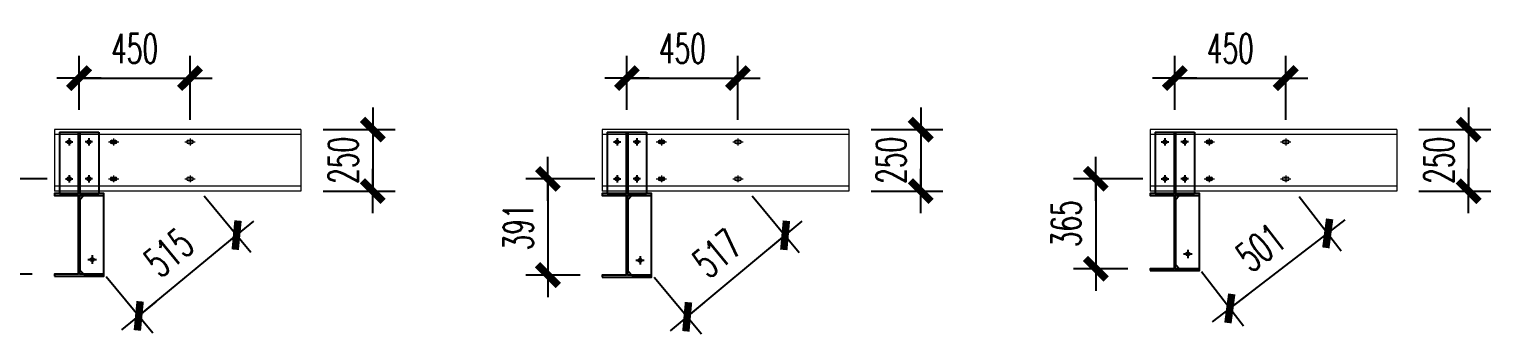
# Model space of a CAD drawing. Header units: inches. Extents: x 129725932 to 129894734, y 55771230 to 55809283.
# Drawn here: x 129827124 to 129833052, y 55791417 to 55792655 of the extents above; entities that cross this region are included whole.
import ezdxf

# ---------------------------------------------------------------- set-up
doc = ezdxf.new("R2010")
doc.units = ezdxf.units.IN
doc.header["$MEASUREMENT"] = 0
for name, color, linetype, lineweight in [('Bolt', 252, 'Continuous', 9), ('灰线', 253, 'Continuous', 5), ('绿线', 3, 'Continuous', 9), ('黄线', 2, 'Continuous', 13)]:
    doc.layers.add(name, color=color, linetype=linetype, lineweight=lineweight)
doc.layers.add('尺寸标注', color=8, linetype='Continuous')
doc.styles.add('DIM_FONT', font='romans.shx', dxfattribs={"width": 0.618, "bigfont": '1hztxt.shx'})
doc.dimstyles.new('WGH(1)', dxfattribs={"dimscale": 1.2, "dimtxt": 100, "dimasz": 0.5, "dimexe": 75, "dimexo": 75, "dimgap": 50, "dimtad": 1, "dimdec": 0, "dimzin": 0, "dimdsep": 46, "dimtxsty": 'DIM_FONT', "dimblk1": '_DIMX', "dimblk2": '_DIMX', "dimsah": 1, "dimcen": 0.09, "dimclrd": 3, "dimclre": 3, "dimclrt": 7, "dimadec": 0, "dimazin": 0, "dimtfac": 1, "dimtdec": 0, "dimtix": 1, "dimtmove": 2, "dimatfit": 3, "dimldrblk": '_DIMX', "dimfxl": 0, "dimtolj": 1, "dimtzin": 0, "dimarcsym": 0})

# ---------------------------------------------------------------- blocks, each defined once
blk = doc.blocks.new('_DIMX')
blk.add_line((-150, 0), (150, 0))
at = {"const_width": 50}
blk.add_lwpolyline([(-70, -70), (70, 70)], dxfattribs=at)
blk = doc.blocks.new('*D1143')
at = {"layer": 'Defpoints', "color": 0}
for p in [(129827776.4, 55792046.9), (129827965.4, 55791818.1), (129827379.4, 55791718.9)]:
    blk.add_point(p, dxfattribs=at)
at = {"layer": '尺寸标注', "color": 3, "lineweight": -2}
for p, q in [((129827833.7, 55791977.5), (129828022.7, 55791748.7)), ((129827568.9, 55791490.5), (129827964.9, 55791817.7)), ((129827436.7, 55791649.5), (129827625.7, 55791420.7))]:
    blk.add_line(p, q, dxfattribs=at)
at = {"layer": '尺寸标注', "color": 3, "lineweight": -2, "xscale": 0.5999999999999995, "yscale": 0.5999999999999995, "zscale": 0.5999999999999995}
for p, rotation in [((129827965.4, 55791818.1), 39.5633974198004), ((129827568.4, 55791490.1), 219.5633974198004)]:
    blk.add_blockref('_DIMX', p, dxfattribs=dict(at, rotation=rotation))
at = {"layer": '尺寸标注', "color": 7, "insert": (129827690.5, 55791746.6), "char_height": 120, "attachment_point": 5, "rotation": 39.5634, "style": 'DIM_FONT'}
blk.add_mtext('\\A1;515', dxfattribs=at)
blk = doc.blocks.new('*D1144')
at = {"layer": 'Defpoints', "color": 0}
for p in [(129827286.4, 55792046.9), (129827005.9, 55791658.9), (129827226.4, 55791658.9)]:
    blk.add_point(p, dxfattribs=at)
at = {"layer": '尺寸标注', "color": 3, "lineweight": -2}
for p, q in [((129827196.4, 55792046.9), (129826915.9, 55792046.9)), ((129827005.9, 55792046.3), (129827005.9, 55791659.5)), ((129827136.4, 55791658.9), (129826915.9, 55791658.9))]:
    blk.add_line(p, q, dxfattribs=at)
at = {"layer": '尺寸标注', "color": 3, "lineweight": -2, "xscale": 0.5999999999999995, "yscale": 0.5999999999999995, "zscale": 0.5999999999999995}
for p, rotation in [((129827005.9, 55792046.9), 90), ((129827005.9, 55791658.9), 270)]:
    blk.add_blockref('_DIMX', p, dxfattribs=dict(at, rotation=rotation))
at = {"layer": '尺寸标注', "color": 7, "insert": (129826885.9, 55791852.9), "char_height": 120, "attachment_point": 5, "rotation": 90, "style": 'DIM_FONT'}
blk.add_mtext('\\A1;388', dxfattribs=at)
blk = doc.blocks.new('*D1145')
at = {"layer": 'Defpoints', "color": 0}
for p in [(129827776.4, 55792456.2), (129827326.4, 55792236.9), (129827776.4, 55792196.9)]:
    blk.add_point(p, dxfattribs=at)
at = {"layer": '尺寸标注', "color": 3, "lineweight": -2}
for p, q in [((129827326.4, 55792326.9), (129827326.4, 55792546.2)), ((129827776.4, 55792286.9), (129827776.4, 55792546.2)), ((129827327, 55792456.2), (129827775.8, 55792456.2))]:
    blk.add_line(p, q, dxfattribs=at)
at = {"layer": '尺寸标注', "color": 3, "lineweight": -2, "xscale": 0.5999999999999995, "yscale": 0.5999999999999995, "zscale": 0.5999999999999995, "rotation": 180}
blk.add_blockref('_DIMX', (129827326.4, 55792456.2), dxfattribs=at)
at = {"layer": '尺寸标注', "color": 3, "lineweight": -2, "xscale": 0.5999999999999995, "yscale": 0.5999999999999995, "zscale": 0.5999999999999995}
blk.add_blockref('_DIMX', (129827776.4, 55792456.2), dxfattribs=at)
at = {"layer": '尺寸标注', "color": 7, "insert": (129827551.4, 55792576.2), "char_height": 120, "attachment_point": 5, "style": 'DIM_FONT'}
blk.add_mtext('\\A1;450', dxfattribs=at)
blk = doc.blocks.new('*D1146')
at = {"layer": 'Defpoints', "color": 0}
for p in [(129828226.4, 55792246.9), (129828226.4, 55791996.9), (129828517.8, 55791996.9)]:
    blk.add_point(p, dxfattribs=at)
at = {"layer": '尺寸标注', "color": 3, "lineweight": -2}
for p, q in [((129828316.4, 55792246.9), (129828607.8, 55792246.9)), ((129828517.8, 55792247.5), (129828517.8, 55792248.1)), ((129828517.8, 55792246.9), (129828517.8, 55791996.9)), ((129828316.4, 55791996.9), (129828607.8, 55791996.9)), ((129828517.8, 55791996.3), (129828517.8, 55791995.7))]:
    blk.add_line(p, q, dxfattribs=at)
at = {"layer": '尺寸标注', "color": 3, "lineweight": -2, "xscale": 0.5999999999999995, "yscale": 0.5999999999999995, "zscale": 0.5999999999999995}
for p, rotation in [((129828517.8, 55792246.9), 270), ((129828517.8, 55791996.9), 90)]:
    blk.add_blockref('_DIMX', p, dxfattribs=dict(at, rotation=rotation))
at = {"layer": '尺寸标注', "color": 7, "insert": (129828397.8, 55792121.9), "char_height": 120, "attachment_point": 5, "rotation": 90, "style": 'DIM_FONT'}
blk.add_mtext('\\A1;250', dxfattribs=at)
blk = doc.blocks.new('*D1147')
at = {"layer": 'Defpoints', "color": 0}
for p in [(129829998.4, 55792046.9), (129830189.8, 55791817.3), (129829601.4, 55791715.9)]:
    blk.add_point(p, dxfattribs=at)
at = {"layer": '尺寸标注', "color": 3, "lineweight": -2}
for p, q in [((129830056, 55791977.8), (129830247.4, 55791748.2)), ((129829793.3, 55791486.7), (129830189.3, 55791816.9)), ((129829659, 55791646.8), (129829850.4, 55791417.2))]:
    blk.add_line(p, q, dxfattribs=at)
at = {"layer": '尺寸标注', "color": 3, "lineweight": -2, "xscale": 0.5999999999999995, "yscale": 0.5999999999999995, "zscale": 0.5999999999999995}
for p, rotation in [((129830189.8, 55791817.3), 39.81976373991267), ((129829792.8, 55791486.3), 219.8197637399127)]:
    blk.add_blockref('_DIMX', p, dxfattribs=dict(at, rotation=rotation))
at = {"layer": '尺寸标注', "color": 7, "insert": (129829914.5, 55791744), "char_height": 120, "attachment_point": 5, "rotation": 39.81976, "style": 'DIM_FONT'}
blk.add_mtext('\\A1;517', dxfattribs=at)
blk = doc.blocks.new('*D1148')
at = {"layer": 'Defpoints', "color": 0}
for p in [(129829508.4, 55792046.9), (129829227.9, 55791655.9), (129829448.4, 55791655.9)]:
    blk.add_point(p, dxfattribs=at)
at = {"layer": '尺寸标注', "color": 3, "lineweight": -2}
for p, q in [((129829418.4, 55792046.9), (129829137.9, 55792046.9)), ((129829227.9, 55792046.3), (129829227.9, 55791656.5)), ((129829358.4, 55791655.9), (129829137.9, 55791655.9))]:
    blk.add_line(p, q, dxfattribs=at)
at = {"layer": '尺寸标注', "color": 3, "lineweight": -2, "xscale": 0.5999999999999995, "yscale": 0.5999999999999995, "zscale": 0.5999999999999995}
for p, rotation in [((129829227.9, 55792046.9), 90), ((129829227.9, 55791655.9), 270)]:
    blk.add_blockref('_DIMX', p, dxfattribs=dict(at, rotation=rotation))
at = {"layer": '尺寸标注', "color": 7, "insert": (129829107.9, 55791851.4), "char_height": 120, "attachment_point": 5, "rotation": 90, "style": 'DIM_FONT'}
blk.add_mtext('\\A1;391', dxfattribs=at)
blk = doc.blocks.new('*D1149')
at = {"layer": 'Defpoints', "color": 0}
for p in [(129829998.4, 55792456.2), (129829548.4, 55792236.9), (129829998.4, 55792196.9)]:
    blk.add_point(p, dxfattribs=at)
at = {"layer": '尺寸标注', "color": 3, "lineweight": -2}
for p, q in [((129829548.4, 55792326.9), (129829548.4, 55792546.2)), ((129829998.4, 55792286.9), (129829998.4, 55792546.2)), ((129829549, 55792456.2), (129829997.8, 55792456.2))]:
    blk.add_line(p, q, dxfattribs=at)
at = {"layer": '尺寸标注', "color": 3, "lineweight": -2, "xscale": 0.5999999999999995, "yscale": 0.5999999999999995, "zscale": 0.5999999999999995, "rotation": 180}
blk.add_blockref('_DIMX', (129829548.4, 55792456.2), dxfattribs=at)
at = {"layer": '尺寸标注', "color": 3, "lineweight": -2, "xscale": 0.5999999999999995, "yscale": 0.5999999999999995, "zscale": 0.5999999999999995}
blk.add_blockref('_DIMX', (129829998.4, 55792456.2), dxfattribs=at)
at = {"layer": '尺寸标注', "color": 7, "insert": (129829773.4, 55792576.2), "char_height": 120, "attachment_point": 5, "style": 'DIM_FONT'}
blk.add_mtext('\\A1;450', dxfattribs=at)
blk = doc.blocks.new('*D1150')
at = {"layer": 'Defpoints', "color": 0}
for p in [(129830448.4, 55792246.9), (129830448.4, 55791996.9), (129830739.9, 55791996.9)]:
    blk.add_point(p, dxfattribs=at)
at = {"layer": '尺寸标注', "color": 3, "lineweight": -2}
for p, q in [((129830538.4, 55792246.9), (129830829.9, 55792246.9)), ((129830739.9, 55792247.5), (129830739.9, 55792248.1)), ((129830739.9, 55792246.9), (129830739.9, 55791996.9)), ((129830538.4, 55791996.9), (129830829.9, 55791996.9)), ((129830739.9, 55791996.3), (129830739.9, 55791995.7))]:
    blk.add_line(p, q, dxfattribs=at)
at = {"layer": '尺寸标注', "color": 3, "lineweight": -2, "xscale": 0.5999999999999995, "yscale": 0.5999999999999995, "zscale": 0.5999999999999995}
for p, rotation in [((129830739.9, 55792246.9), 270), ((129830739.9, 55791996.9), 90)]:
    blk.add_blockref('_DIMX', p, dxfattribs=dict(at, rotation=rotation))
at = {"layer": '尺寸标注', "color": 7, "insert": (129830619.9, 55792121.9), "char_height": 120, "attachment_point": 5, "rotation": 90, "style": 'DIM_FONT'}
blk.add_mtext('\\A1;250', dxfattribs=at)
blk = doc.blocks.new('*D1151')
at = {"layer": 'Defpoints', "color": 0}
for p in [(129832220.4, 55792046.9), (129832390.6, 55791825.3), (129831823.4, 55791741.9)]:
    blk.add_point(p, dxfattribs=at)
at = {"layer": '尺寸标注', "color": 3, "lineweight": -2}
for p, q in [((129832275.2, 55791975.5), (129832445.4, 55791754)), ((129831994.1, 55791520.7), (129832390.1, 55791825)), ((129831878.2, 55791670.5), (129832048.4, 55791449))]:
    blk.add_line(p, q, dxfattribs=at)
at = {"layer": '尺寸标注', "color": 3, "lineweight": -2, "xscale": 0.5999999999999995, "yscale": 0.5999999999999995, "zscale": 0.5999999999999995}
for p, rotation in [((129832390.6, 55791825.3), 37.53370237112175), ((129831993.6, 55791520.3), 217.5337023711217)]:
    blk.add_blockref('_DIMX', p, dxfattribs=dict(at, rotation=rotation))
at = {"layer": '尺寸标注', "color": 7, "insert": (129832119, 55791768), "char_height": 120, "attachment_point": 5, "rotation": 37.5337, "style": 'DIM_FONT'}
blk.add_mtext('\\A1;501', dxfattribs=at)
blk = doc.blocks.new('*D1152')
at = {"layer": 'Defpoints', "color": 0}
for p in [(129831730.4, 55792046.9), (129831449.9, 55791681.9), (129831670.4, 55791681.9)]:
    blk.add_point(p, dxfattribs=at)
at = {"layer": '尺寸标注', "color": 3, "lineweight": -2}
for p, q in [((129831640.4, 55792046.9), (129831359.9, 55792046.9)), ((129831449.9, 55792046.3), (129831449.9, 55791682.5)), ((129831580.4, 55791681.9), (129831359.9, 55791681.9))]:
    blk.add_line(p, q, dxfattribs=at)
at = {"layer": '尺寸标注', "color": 3, "lineweight": -2, "xscale": 0.5999999999999995, "yscale": 0.5999999999999995, "zscale": 0.5999999999999995}
for p, rotation in [((129831449.9, 55792046.9), 90), ((129831449.9, 55791681.9), 270)]:
    blk.add_blockref('_DIMX', p, dxfattribs=dict(at, rotation=rotation))
at = {"layer": '尺寸标注', "color": 7, "insert": (129831329.9, 55791864.4), "char_height": 120, "attachment_point": 5, "rotation": 90, "style": 'DIM_FONT'}
blk.add_mtext('\\A1;365', dxfattribs=at)
blk = doc.blocks.new('*D1153')
at = {"layer": 'Defpoints', "color": 0}
for p in [(129832220.4, 55792456.2), (129831770.4, 55792236.9), (129832220.4, 55792196.9)]:
    blk.add_point(p, dxfattribs=at)
at = {"layer": '尺寸标注', "color": 3, "lineweight": -2}
for p, q in [((129831770.4, 55792326.9), (129831770.4, 55792546.2)), ((129832220.4, 55792286.9), (129832220.4, 55792546.2)), ((129831771, 55792456.2), (129832219.8, 55792456.2))]:
    blk.add_line(p, q, dxfattribs=at)
at = {"layer": '尺寸标注', "color": 3, "lineweight": -2, "xscale": 0.5999999999999995, "yscale": 0.5999999999999995, "zscale": 0.5999999999999995, "rotation": 180}
blk.add_blockref('_DIMX', (129831770.4, 55792456.2), dxfattribs=at)
at = {"layer": '尺寸标注', "color": 3, "lineweight": -2, "xscale": 0.5999999999999995, "yscale": 0.5999999999999995, "zscale": 0.5999999999999995}
blk.add_blockref('_DIMX', (129832220.4, 55792456.2), dxfattribs=at)
at = {"layer": '尺寸标注', "color": 7, "insert": (129831995.4, 55792576.2), "char_height": 120, "attachment_point": 5, "style": 'DIM_FONT'}
blk.add_mtext('\\A1;450', dxfattribs=at)
blk = doc.blocks.new('*D1154')
at = {"layer": 'Defpoints', "color": 0}
for p in [(129832670.4, 55792246.9), (129832670.4, 55791996.9), (129832961.9, 55791996.9)]:
    blk.add_point(p, dxfattribs=at)
at = {"layer": '尺寸标注', "color": 3, "lineweight": -2}
for p, q in [((129832760.4, 55792246.9), (129833051.9, 55792246.9)), ((129832961.9, 55792247.5), (129832961.9, 55792248.1)), ((129832961.9, 55792246.9), (129832961.9, 55791996.9)), ((129832760.4, 55791996.9), (129833051.9, 55791996.9)), ((129832961.9, 55791996.3), (129832961.9, 55791995.7))]:
    blk.add_line(p, q, dxfattribs=at)
at = {"layer": '尺寸标注', "color": 3, "lineweight": -2, "xscale": 0.5999999999999995, "yscale": 0.5999999999999995, "zscale": 0.5999999999999995}
for p, rotation in [((129832961.9, 55792246.9), 270), ((129832961.9, 55791996.9), 90)]:
    blk.add_blockref('_DIMX', p, dxfattribs=dict(at, rotation=rotation))
at = {"layer": '尺寸标注', "color": 7, "insert": (129832841.9, 55792121.9), "char_height": 120, "attachment_point": 5, "rotation": 90, "style": 'DIM_FONT'}
blk.add_mtext('\\A1;250', dxfattribs=at)

msp = doc.modelspace()

# ---------------------------------------------------------------- hatches: boundary and pattern name
at = {"layer": '绿线'}
h = msp.add_hatch(color=256, dxfattribs=at)
h.paths.add_polyline_path([(129827466.4, 55792203.9), (129827459.4, 55792203.9, 0.414214), (129827452.4, 55792196.9), (129827466.4, 55792196.9)])
h.paths.add_polyline_path([(129827473.4, 55792203.9), (129827466.4, 55792203.9), (129827466.4, 55792196.9), (129827480.4, 55792196.9, 0.414214)])
h.paths.add_polyline_path([(129827480.4, 55792196.9), (129827466.4, 55792196.9), (129827466.4, 55792189.9), (129827473.4, 55792189.9, 0.414214)])
h.paths.add_polyline_path([(129827466.4, 55792196.9), (129827452.4, 55792196.9, 0.414214), (129827459.4, 55792189.9), (129827466.4, 55792189.9)])
h = msp.add_hatch(color=256, dxfattribs=at)
h.paths.add_polyline_path([(129829688.4, 55792203.9), (129829681.4, 55792203.9, 0.414214), (129829674.4, 55792196.9), (129829688.4, 55792196.9)])
h.paths.add_polyline_path([(129829695.4, 55792203.9), (129829688.4, 55792203.9), (129829688.4, 55792196.9), (129829702.4, 55792196.9, 0.414214)])
h.paths.add_polyline_path([(129829702.4, 55792196.9), (129829688.4, 55792196.9), (129829688.4, 55792189.9), (129829695.4, 55792189.9, 0.414214)])
h.paths.add_polyline_path([(129829688.4, 55792196.9), (129829674.4, 55792196.9, 0.414214), (129829681.4, 55792189.9), (129829688.4, 55792189.9)])
h = msp.add_hatch(color=256, dxfattribs=at)
h.paths.add_polyline_path([(129831910.4, 55792203.9), (129831903.4, 55792203.9, 0.414214), (129831896.4, 55792196.9), (129831910.4, 55792196.9)])
h.paths.add_polyline_path([(129831917.4, 55792203.9), (129831910.4, 55792203.9), (129831910.4, 55792196.9), (129831924.4, 55792196.9, 0.414214)])
h.paths.add_polyline_path([(129831924.4, 55792196.9), (129831910.4, 55792196.9), (129831910.4, 55792189.9), (129831917.4, 55792189.9, 0.414214)])
h.paths.add_polyline_path([(129831910.4, 55792196.9), (129831896.4, 55792196.9, 0.414214), (129831903.4, 55792189.9), (129831910.4, 55792189.9)])
h = msp.add_hatch(color=256, dxfattribs=at)
h.paths.add_polyline_path([(129827466.4, 55792053.9), (129827459.4, 55792053.9, 0.414214), (129827452.4, 55792046.9), (129827466.4, 55792046.9)])
h.paths.add_polyline_path([(129827473.4, 55792053.9), (129827466.4, 55792053.9), (129827466.4, 55792046.9), (129827480.4, 55792046.9, 0.414214)])
h.paths.add_polyline_path([(129827480.4, 55792046.9), (129827466.4, 55792046.9), (129827466.4, 55792039.9), (129827473.4, 55792039.9, 0.414214)])
h.paths.add_polyline_path([(129827466.4, 55792046.9), (129827452.4, 55792046.9, 0.414214), (129827459.4, 55792039.9), (129827466.4, 55792039.9)])
h = msp.add_hatch(color=256, dxfattribs=at)
h.paths.add_polyline_path([(129829688.4, 55792053.9), (129829681.4, 55792053.9, 0.414214), (129829674.4, 55792046.9), (129829688.4, 55792046.9)])
h.paths.add_polyline_path([(129829695.4, 55792053.9), (129829688.4, 55792053.9), (129829688.4, 55792046.9), (129829702.4, 55792046.9, 0.414214)])
h.paths.add_polyline_path([(129829702.4, 55792046.9), (129829688.4, 55792046.9), (129829688.4, 55792039.9), (129829695.4, 55792039.9, 0.414214)])
h.paths.add_polyline_path([(129829688.4, 55792046.9), (129829674.4, 55792046.9, 0.414214), (129829681.4, 55792039.9), (129829688.4, 55792039.9)])
h = msp.add_hatch(color=256, dxfattribs=at)
h.paths.add_polyline_path([(129831910.4, 55792053.9), (129831903.4, 55792053.9, 0.414214), (129831896.4, 55792046.9), (129831910.4, 55792046.9)])
h.paths.add_polyline_path([(129831917.4, 55792053.9), (129831910.4, 55792053.9), (129831910.4, 55792046.9), (129831924.4, 55792046.9, 0.414214)])
h.paths.add_polyline_path([(129831924.4, 55792046.9), (129831910.4, 55792046.9), (129831910.4, 55792039.9), (129831917.4, 55792039.9, 0.414214)])
h.paths.add_polyline_path([(129831910.4, 55792046.9), (129831896.4, 55792046.9, 0.414214), (129831903.4, 55792039.9), (129831910.4, 55792039.9)])

# ---------------------------------------------------------------- linework, layer by layer
for p, q in [((129827246.4, 55792236.9), (129827406.4, 55792236.9)), ((129827246.4, 55792236.9), (129827246.4, 55791986.9)), ((129827323.4, 55792236.9), (129827323.4, 55791986.9)), ((129827329.4, 55792236.9), (129827329.4, 55791986.9)), ((129827406.4, 55792236.9), (129827406.4, 55791986.9)), ((129829468.4, 55792236.9), (129829628.4, 55792236.9)), ((129829468.4, 55792236.9), (129829468.4, 55791986.9)), ((129829545.4, 55792236.9), (129829545.4, 55791986.9)), ((129829551.4, 55792236.9), (129829551.4, 55791986.9)), ((129829628.4, 55792236.9), (129829628.4, 55791986.9)), ((129831690.4, 55792236.9), (129831850.4, 55792236.9)), ((129831690.4, 55792236.9), (129831690.4, 55791986.9)), ((129831767.4, 55792236.9), (129831767.4, 55791986.9)), ((129831773.4, 55792236.9), (129831773.4, 55791986.9)), ((129831850.4, 55792236.9), (129831850.4, 55791986.9)), ((129827271.3, 55792196.9), (129827301.5, 55792196.9)), ((129827286.4, 55792211.9), (129827286.4, 55792181.8)), ((129827381.5, 55792196.9), (129827351.3, 55792196.9)), ((129827366.4, 55792211.9), (129827366.4, 55792181.8)), ((129829493.3, 55792196.9), (129829523.5, 55792196.9)), ((129829508.4, 55792211.9), (129829508.4, 55792181.8)), ((129829603.5, 55792196.9), (129829573.3, 55792196.9)), ((129829588.4, 55792211.9), (129829588.4, 55792181.8)), ((129831715.3, 55792196.9), (129831745.5, 55792196.9)), ((129831730.4, 55792211.9), (129831730.4, 55792181.8)), ((129831825.5, 55792196.9), (129831795.3, 55792196.9)), ((129831810.4, 55792211.9), (129831810.4, 55792181.8)), ((129827286.4, 55792061.9), (129827286.4, 55792031.8)), ((129827366.4, 55792061.9), (129827366.4, 55792031.8)), ((129829508.4, 55792061.9), (129829508.4, 55792031.8)), ((129829588.4, 55792061.9), (129829588.4, 55792031.8)), ((129831730.4, 55792061.9), (129831730.4, 55792031.8)), ((129831810.4, 55792061.9), (129831810.4, 55792031.8)), ((129827271.3, 55792046.9), (129827301.5, 55792046.9)), ((129827381.5, 55792046.9), (129827351.3, 55792046.9)), ((129829493.3, 55792046.9), (129829523.5, 55792046.9)), ((129829603.5, 55792046.9), (129829573.3, 55792046.9)), ((129831715.3, 55792046.9), (129831745.5, 55792046.9)), ((129831825.5, 55792046.9), (129831795.3, 55792046.9)), ((129827246.4, 55791986.9), (129827406.4, 55791986.9)), ((129827329.4, 55791962.2), (129827346.1, 55791978.9)), ((129827329.4, 55791962.2), (129827329.4, 55791675.5)), ((129827346.1, 55791978.9), (129827426.4, 55791978.9)), ((129827426.4, 55791658.9), (129827426.4, 55791978.9)), ((129829468.4, 55791986.9), (129829628.4, 55791986.9)), ((129829551.4, 55791962.2), (129829568.1, 55791978.9)), ((129829551.4, 55791962.2), (129829551.4, 55791672.5)), ((129829568.1, 55791978.9), (129829648.4, 55791978.9)), ((129829648.4, 55791655.9), (129829648.4, 55791978.9)), ((129831690.4, 55791986.9), (129831850.4, 55791986.9)), ((129831773.4, 55791962.2), (129831790.1, 55791978.9)), ((129831773.4, 55791962.2), (129831773.4, 55791698.5)), ((129831790.1, 55791978.9), (129831870.4, 55791978.9)), ((129831870.4, 55791681.9), (129831870.4, 55791978.9)), ((129827362.2, 55791718.9), (129827396.6, 55791718.9)), ((129827379.4, 55791736.1), (129827379.4, 55791701.7)), ((129829584.2, 55791715.9), (129829618.6, 55791715.9)), ((129829601.4, 55791733.1), (129829601.4, 55791698.7)), ((129831806.2, 55791741.9), (129831840.6, 55791741.9)), ((129831823.4, 55791759.1), (129831823.4, 55791724.7)), ((129827329.4, 55791675.5), (129827346.1, 55791658.9)), ((129827346.1, 55791658.9), (129827426.4, 55791658.9)), ((129829551.4, 55791672.5), (129829568.1, 55791655.9)), ((129829568.1, 55791655.9), (129829648.4, 55791655.9)), ((129831773.4, 55791698.5), (129831790.1, 55791681.9)), ((129831790.1, 55791681.9), (129831870.4, 55791681.9))]:
    msp.add_line(p, q)
at = {"color": 3}
for points in [[(129827226.4, 55791650.9), (129827426.4, 55791650.9), (129827426.4, 55791658.9), (129827329.4, 55791658.9), (129827329.4, 55791978.9), (129827426.4, 55791978.9), (129827426.4, 55791986.9), (129827226.4, 55791986.9), (129827226.4, 55791978.9), (129827323.4, 55791978.9), (129827323.4, 55791658.9), (129827226.4, 55791658.9)], [(129829448.4, 55791647.9), (129829648.4, 55791647.9), (129829648.4, 55791655.9), (129829551.4, 55791655.9), (129829551.4, 55791978.9), (129829648.4, 55791978.9), (129829648.4, 55791986.9), (129829448.4, 55791986.9), (129829448.4, 55791978.9), (129829545.4, 55791978.9), (129829545.4, 55791655.9), (129829448.4, 55791655.9)], [(129831670.4, 55791673.9), (129831870.4, 55791673.9), (129831870.4, 55791681.9), (129831773.4, 55791681.9), (129831773.4, 55791978.9), (129831870.4, 55791978.9), (129831870.4, 55791986.9), (129831670.4, 55791986.9), (129831670.4, 55791978.9), (129831767.4, 55791978.9), (129831767.4, 55791681.9), (129831670.4, 55791681.9)]]:
    msp.add_lwpolyline(points, close=True, dxfattribs=at)
for centre in [(129827286.4, 55792196.9), (129827366.4, 55792196.9), (129829508.4, 55792196.9), (129829588.4, 55792196.9), (129831730.4, 55792196.9), (129831810.4, 55792196.9), (129827286.4, 55792046.9), (129827366.4, 55792046.9), (129829508.4, 55792046.9), (129829588.4, 55792046.9), (129831730.4, 55792046.9), (129831810.4, 55792046.9), (129827379.4, 55791718.9), (129829601.4, 55791715.9), (129831823.4, 55791741.9)]:
    msp.add_circle(centre, 7)
at = {"layer": 'Bolt'}
for p, q in [((129827300.4, 55792196.9), (129827272.4, 55792196.9)), ((129827286.4, 55792210.9), (129827286.4, 55792182.9)), ((129827380.4, 55792196.9), (129827352.4, 55792196.9)), ((129827366.4, 55792210.9), (129827366.4, 55792182.9)), ((129827445.4, 55792196.9), (129827487.4, 55792196.9)), ((129827452.4, 55792196.9), (129827480.4, 55792196.9)), ((129827459.4, 55792203.9), (129827473.4, 55792203.9)), ((129827459.4, 55792189.9), (129827473.4, 55792189.9)), ((129827466.4, 55792210.9), (129827466.4, 55792182.9)), ((129827466.4, 55792210.9), (129827466.4, 55792182.9)), ((129827755.4, 55792196.9), (129827797.4, 55792196.9)), ((129827769.4, 55792203.9), (129827783.4, 55792203.9)), ((129827769.4, 55792189.9), (129827783.4, 55792189.9)), ((129827776.4, 55792210.9), (129827776.4, 55792182.9)), ((129829522.4, 55792196.9), (129829494.4, 55792196.9)), ((129829508.4, 55792210.9), (129829508.4, 55792182.9)), ((129829602.4, 55792196.9), (129829574.4, 55792196.9)), ((129829588.4, 55792210.9), (129829588.4, 55792182.9)), ((129829667.4, 55792196.9), (129829709.4, 55792196.9)), ((129829674.4, 55792196.9), (129829702.4, 55792196.9)), ((129829681.4, 55792203.9), (129829695.4, 55792203.9)), ((129829681.4, 55792189.9), (129829695.4, 55792189.9)), ((129829688.4, 55792210.9), (129829688.4, 55792182.9)), ((129829688.4, 55792210.9), (129829688.4, 55792182.9)), ((129829977.4, 55792196.9), (129830019.4, 55792196.9)), ((129829991.4, 55792203.9), (129830005.4, 55792203.9)), ((129829991.4, 55792189.9), (129830005.4, 55792189.9)), ((129829998.4, 55792210.9), (129829998.4, 55792182.9)), ((129831744.4, 55792196.9), (129831716.4, 55792196.9)), ((129831730.4, 55792210.9), (129831730.4, 55792182.9)), ((129831824.4, 55792196.9), (129831796.4, 55792196.9)), ((129831810.4, 55792210.9), (129831810.4, 55792182.9)), ((129831889.4, 55792196.9), (129831931.4, 55792196.9)), ((129831896.4, 55792196.9), (129831924.4, 55792196.9)), ((129831903.4, 55792203.9), (129831917.4, 55792203.9)), ((129831903.4, 55792189.9), (129831917.4, 55792189.9)), ((129831910.4, 55792210.9), (129831910.4, 55792182.9)), ((129831910.4, 55792210.9), (129831910.4, 55792182.9)), ((129832199.4, 55792196.9), (129832241.4, 55792196.9)), ((129832213.4, 55792203.9), (129832227.4, 55792203.9)), ((129832213.4, 55792189.9), (129832227.4, 55792189.9)), ((129832220.4, 55792210.9), (129832220.4, 55792182.9)), ((129827286.4, 55792032.9), (129827286.4, 55792060.9)), ((129827366.4, 55792032.9), (129827366.4, 55792060.9)), ((129827466.4, 55792060.9), (129827466.4, 55792032.9)), ((129827466.4, 55792060.9), (129827466.4, 55792032.9)), ((129827776.4, 55792060.9), (129827776.4, 55792032.9)), ((129829508.4, 55792032.9), (129829508.4, 55792060.9)), ((129829588.4, 55792032.9), (129829588.4, 55792060.9)), ((129829688.4, 55792060.9), (129829688.4, 55792032.9)), ((129829688.4, 55792060.9), (129829688.4, 55792032.9)), ((129829998.4, 55792060.9), (129829998.4, 55792032.9)), ((129831730.4, 55792032.9), (129831730.4, 55792060.9)), ((129831810.4, 55792032.9), (129831810.4, 55792060.9)), ((129831910.4, 55792060.9), (129831910.4, 55792032.9)), ((129831910.4, 55792060.9), (129831910.4, 55792032.9)), ((129832220.4, 55792060.9), (129832220.4, 55792032.9)), ((129827300.4, 55792046.9), (129827272.4, 55792046.9)), ((129827380.4, 55792046.9), (129827352.4, 55792046.9)), ((129827445.4, 55792046.9), (129827487.4, 55792046.9)), ((129827452.4, 55792046.9), (129827480.4, 55792046.9)), ((129827459.4, 55792053.9), (129827473.4, 55792053.9)), ((129827459.4, 55792039.9), (129827473.4, 55792039.9)), ((129827755.4, 55792046.9), (129827797.4, 55792046.9)), ((129827769.4, 55792053.9), (129827783.4, 55792053.9)), ((129827769.4, 55792039.9), (129827783.4, 55792039.9)), ((129829522.4, 55792046.9), (129829494.4, 55792046.9)), ((129829602.4, 55792046.9), (129829574.4, 55792046.9)), ((129829667.4, 55792046.9), (129829709.4, 55792046.9)), ((129829674.4, 55792046.9), (129829702.4, 55792046.9)), ((129829681.4, 55792053.9), (129829695.4, 55792053.9)), ((129829681.4, 55792039.9), (129829695.4, 55792039.9)), ((129829977.4, 55792046.9), (129830019.4, 55792046.9)), ((129829991.4, 55792053.9), (129830005.4, 55792053.9)), ((129829991.4, 55792039.9), (129830005.4, 55792039.9)), ((129831744.4, 55792046.9), (129831716.4, 55792046.9)), ((129831824.4, 55792046.9), (129831796.4, 55792046.9)), ((129831889.4, 55792046.9), (129831931.4, 55792046.9)), ((129831896.4, 55792046.9), (129831924.4, 55792046.9)), ((129831903.4, 55792053.9), (129831917.4, 55792053.9)), ((129831903.4, 55792039.9), (129831917.4, 55792039.9)), ((129832199.4, 55792046.9), (129832241.4, 55792046.9)), ((129832213.4, 55792053.9), (129832227.4, 55792053.9)), ((129832213.4, 55792039.9), (129832227.4, 55792039.9))]:
    msp.add_line(p, q, dxfattribs=at)
for centre in [(129827286.4, 55792196.9), (129827366.4, 55792196.9), (129827466.4, 55792196.9), (129829508.4, 55792196.9), (129829588.4, 55792196.9), (129829688.4, 55792196.9), (129831730.4, 55792196.9), (129831810.4, 55792196.9), (129831910.4, 55792196.9), (129827286.4, 55792046.9), (129827366.4, 55792046.9), (129827466.4, 55792046.9), (129829508.4, 55792046.9), (129829588.4, 55792046.9), (129829688.4, 55792046.9), (129831730.4, 55792046.9), (129831810.4, 55792046.9), (129831910.4, 55792046.9)]:
    msp.add_circle(centre, 7, dxfattribs=at)
for centre, start, end in [((129827459.4, 55792196.9), 90, 270), ((129827473.4, 55792196.9), 270, 90), ((129827769.4, 55792196.9), 90, 270), ((129827783.4, 55792196.9), 270, 90), ((129829681.4, 55792196.9), 90, 270), ((129829695.4, 55792196.9), 270, 90), ((129829991.4, 55792196.9), 90, 270), ((129830005.4, 55792196.9), 270, 90), ((129831903.4, 55792196.9), 90, 270), ((129831917.4, 55792196.9), 270, 90), ((129832213.4, 55792196.9), 90, 270), ((129832227.4, 55792196.9), 270, 90), ((129827459.4, 55792046.9), 90, 270), ((129827473.4, 55792046.9), 270, 90), ((129827769.4, 55792046.9), 90, 270), ((129827783.4, 55792046.9), 270, 90), ((129829681.4, 55792046.9), 90, 270), ((129829695.4, 55792046.9), 270, 90), ((129829991.4, 55792046.9), 90, 270), ((129830005.4, 55792046.9), 270, 90), ((129831903.4, 55792046.9), 90, 270), ((129831917.4, 55792046.9), 270, 90), ((129832213.4, 55792046.9), 90, 270), ((129832227.4, 55792046.9), 270, 90)]:
    msp.add_arc(centre, 7, start, end, dxfattribs=at)
at = {"layer": '灰线'}
for p, q in [((129828226.4, 55792226.9), (129827226.4, 55792226.9)), ((129830448.4, 55792226.9), (129829448.4, 55792226.9)), ((129832670.4, 55792226.9), (129831670.4, 55792226.9)), ((129828226.4, 55792016.9), (129827226.4, 55792016.9)), ((129830448.4, 55792016.9), (129829448.4, 55792016.9)), ((129832670.4, 55792016.9), (129831670.4, 55792016.9))]:
    msp.add_line(p, q, dxfattribs=at)
at = {"layer": '黄线'}
for p, q in [((129828226.4, 55792246.9), (129827226.4, 55792246.9)), ((129827226.4, 55792246.9), (129827226.4, 55791996.9)), ((129828226.4, 55792246.9), (129828226.4, 55791996.9)), ((129830448.4, 55792246.9), (129829448.4, 55792246.9)), ((129829448.4, 55792246.9), (129829448.4, 55791996.9)), ((129830448.4, 55792246.9), (129830448.4, 55791996.9)), ((129832670.4, 55792246.9), (129831670.4, 55792246.9)), ((129831670.4, 55792246.9), (129831670.4, 55791996.9)), ((129832670.4, 55792246.9), (129832670.4, 55791996.9)), ((129828226.4, 55791996.9), (129827226.4, 55791996.9)), ((129830448.4, 55791996.9), (129829448.4, 55791996.9)), ((129832670.4, 55791996.9), (129831670.4, 55791996.9))]:
    msp.add_line(p, q, dxfattribs=at)

# ---------------------------------------------------------------- dimensions: what is measured, and where the dimension line sits
at = {"layer": '尺寸标注'}
for base, p1, p2, picture, middle in [((129827776.4, 55792456.2), (129827326.4, 55792236.9), (129827776.4, 55792196.9), '*D1145', (129827551.4, 55792576.2)), ((129829998.4, 55792456.2), (129829548.4, 55792236.9), (129829998.4, 55792196.9), '*D1149', (129829773.4, 55792576.2)), ((129832220.4, 55792456.2), (129831770.4, 55792236.9), (129832220.4, 55792196.9), '*D1153', (129831995.4, 55792576.2))]:
    dim = msp.add_linear_dim(base=base, p1=p1, p2=p2, dimstyle='WGH(1)', override={"dimfxl": 250}, dxfattribs=at)
    dim.commit()
    dim.dimension.update_dxf_attribs({"geometry": picture, "text_midpoint": middle})
for base, p1, p2, picture, middle in [((129828517.8, 55791996.9), (129828226.4, 55792246.9), (129828226.4, 55791996.9), '*D1146', (129828397.8, 55792121.9)), ((129830739.9, 55791996.9), (129830448.4, 55792246.9), (129830448.4, 55791996.9), '*D1150', (129830619.9, 55792121.9)), ((129832961.9, 55791996.9), (129832670.4, 55792246.9), (129832670.4, 55791996.9), '*D1154', (129832841.9, 55792121.9)), ((129827005.9, 55791658.9), (129827286.4, 55792046.9), (129827226.4, 55791658.9), '*D1144', (129826885.9, 55791852.9)), ((129829227.9, 55791655.9), (129829508.4, 55792046.9), (129829448.4, 55791655.9), '*D1148', (129829107.9, 55791851.4)), ((129831449.9, 55791681.9), (129831730.4, 55792046.9), (129831670.4, 55791681.9), '*D1152', (129831329.9, 55791864.4))]:
    dim = msp.add_linear_dim(base=base, p1=p1, p2=p2, angle=90, dimstyle='WGH(1)', override={"dimfxl": 250}, dxfattribs=at)
    dim.commit()
    dim.dimension.update_dxf_attribs({"geometry": picture, "text_midpoint": middle})
for p1, p2, distance, picture, middle in [((129827379.4, 55791718.9), (129827776.4, 55792046.9), -296.7, '*D1143', (129827690.5, 55791746.6)), ((129829601.4, 55791715.9), (129829998.4, 55792046.9), -298.9, '*D1147', (129829914.5, 55791744)), ((129831823.4, 55791741.9), (129832220.4, 55792046.9), -279.4, '*D1151', (129832119, 55791768))]:
    dim = msp.add_aligned_dim(p1=p1, p2=p2, distance=distance, dimstyle='WGH(1)', override={"dimfxl": 250}, dxfattribs=at)
    dim.commit()
    dim.dimension.update_dxf_attribs({"geometry": picture, "text_midpoint": middle})

doc.saveas('drawing.dxf')
